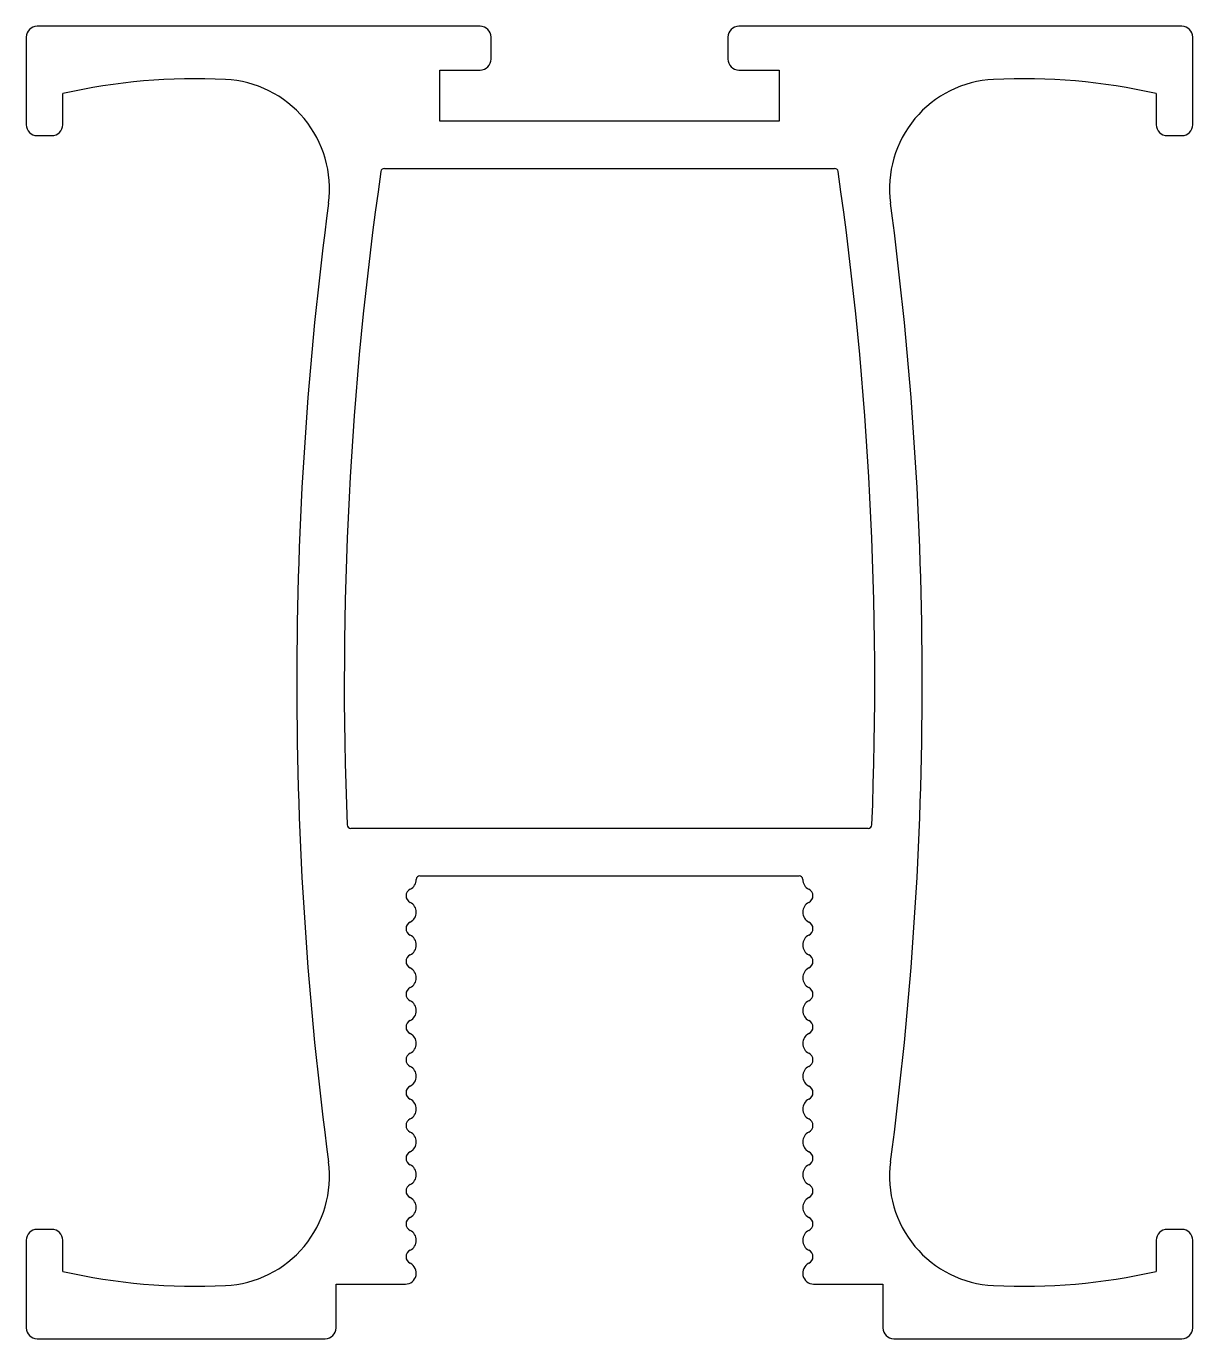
# Model space of a CAD drawing. Extents: x 1.9 to 33.9, y 2.1 to 38.1.
import ezdxf

# ---------------------------------------------------------------- set-up
doc = ezdxf.new("R2010")
doc.units = 0
doc.layers.get('0').update_dxf_attribs({"linetype": 'CONTINUOUS'})

msp = doc.modelspace()

# ---------------------------------------------------------------- linework, layer by layer
for p, q in [((14.318, 38.096), (2.168, 38.096)), ((33.568, 38.096), (21.418, 38.096)), ((1.868, 37.796), (1.868, 35.396)), ((14.618, 37.196), (14.618, 37.796)), ((21.118, 37.796), (21.118, 37.196)), ((33.868, 35.396), (33.868, 37.796)), ((13.218, 36.896), (14.318, 36.896)), ((13.218, 35.496), (13.218, 36.896)), ((21.418, 36.896), (22.518, 36.896)), ((22.518, 36.896), (22.518, 35.496)), ((2.868, 35.396), (2.868, 36.249)), ((32.868, 36.249), (32.868, 35.396)), ((22.518, 35.496), (13.218, 35.496)), ((2.168, 35.096), (2.568, 35.096)), ((33.168, 35.096), (33.568, 35.096)), ((11.695, 34.196), (24.04, 34.196)), ((24.966, 16.096), (10.77, 16.096)), ((12.668, 14.796), (23.068, 14.796)), ((2.568, 5.096), (2.168, 5.096)), ((33.568, 5.096), (33.168, 5.096)), ((1.868, 4.796), (1.868, 2.396)), ((2.868, 3.944), (2.868, 4.796)), ((32.868, 4.796), (32.868, 3.944)), ((33.868, 2.396), (33.868, 4.796)), ((10.368, 2.396), (10.368, 3.596)), ((10.368, 3.596), (12.268, 3.596)), ((23.468, 3.596), (25.368, 3.596)), ((25.368, 3.596), (25.368, 2.396)), ((2.168, 2.096), (10.068, 2.096)), ((25.668, 2.096), (33.568, 2.096))]:
    msp.add_line(p, q)
for centre, radius, start, end in [((2.168, 37.796), 0.3, 90, 180), ((14.318, 37.796), 0.3, 0, 90), ((21.418, 37.796), 0.3, 90, 180), ((33.568, 37.796), 0.3, 0, 90), ((14.318, 37.196), 0.3, 270, 360), ((21.418, 37.196), 0.3, 180, 270), ((6.524, 20.096), 16.561, 87.2035, 102.7555), ((7.186, 33.641), 3, 352.4123, 87.2035), ((28.55, 33.641), 3, 92.7965, 187.5877), ((29.211, 20.096), 16.561, 77.2445, 92.7965), ((2.168, 35.396), 0.3, 180, 270), ((2.568, 35.396), 0.3, 270, 0), ((33.168, 35.396), 0.3, 180, 270), ((33.568, 35.396), 0.3, 270, 360), ((108.868, 20.096), 98.276, 171.80159, 182.27666), ((11.695, 34.096), 0.1, 90, 171.8016), ((24.04, 34.096), 0.1, 8.1984, 90), ((-73.132, 20.096), 98.276, 357.72334, 8.19841), ((108.868, 20.096), 99.58, 172.41225, 187.58775), ((-73.132, 20.096), 99.58, 352.41225, 7.58775), ((10.77, 16.196), 0.1, 182.2767, 270), ((24.966, 16.196), 0.1, 270, 357.7233), ((12.668, 14.696), 0.1, 90, 180), ((23.068, 14.696), 0.1, 0, 90), ((12.486, 14.246), 0.2, 115.8419, 244.1581), ((12.268, 14.696), 0.3, 295.8419, 360), ((23.468, 14.696), 0.3, 180, 244.1581), ((23.25, 14.246), 0.2, 295.8419, 64.1581), ((12.268, 13.796), 0.3, 295.8419, 64.1581), ((23.468, 13.796), 0.3, 115.8419, 244.1581), ((12.486, 13.346), 0.2, 115.8419, 244.1581), ((23.25, 13.346), 0.2, 295.8419, 64.1581), ((12.268, 12.896), 0.3, 295.8419, 64.1581), ((23.468, 12.896), 0.3, 115.8419, 244.1581), ((12.486, 12.446), 0.2, 115.8419, 244.1581), ((23.25, 12.446), 0.2, 295.8419, 64.1581), ((12.268, 11.996), 0.3, 295.8419, 64.1581), ((23.468, 11.996), 0.3, 115.8419, 244.1581), ((12.486, 11.546), 0.2, 115.8419, 244.1581), ((23.25, 11.546), 0.2, 295.8419, 64.1581), ((12.268, 11.096), 0.3, 295.8419, 64.1581), ((23.468, 11.096), 0.3, 115.8419, 244.1581), ((12.486, 10.646), 0.2, 115.8419, 244.1581), ((23.25, 10.646), 0.2, 295.8419, 64.1581), ((12.268, 10.196), 0.3, 295.8419, 64.1581), ((23.468, 10.196), 0.3, 115.8419, 244.1581), ((12.486, 9.746), 0.2, 115.8419, 244.1581), ((23.25, 9.746), 0.2, 295.8419, 64.1581), ((12.268, 9.296), 0.3, 295.8419, 64.1581), ((23.468, 9.296), 0.3, 115.8419, 244.1581), ((12.486, 8.846), 0.2, 115.8419, 244.1581), ((23.25, 8.846), 0.2, 295.8419, 64.1581), ((12.268, 8.396), 0.3, 295.8419, 64.1581), ((23.468, 8.396), 0.3, 115.8419, 244.1581), ((12.486, 7.946), 0.2, 115.8419, 244.1581), ((23.25, 7.946), 0.2, 295.8419, 64.1581), ((12.268, 7.496), 0.3, 295.8419, 64.1581), ((23.468, 7.496), 0.3, 115.8419, 244.1581), ((12.486, 7.046), 0.2, 115.8419, 244.1581), ((23.25, 7.046), 0.2, 295.8419, 64.1581), ((7.186, 6.551), 3, 272.7965, 7.5877), ((12.268, 6.596), 0.3, 295.8419, 64.1581), ((23.468, 6.596), 0.3, 115.8419, 244.1581), ((28.55, 6.551), 3, 172.4123, 267.2035), ((12.486, 6.146), 0.2, 115.8419, 244.1581), ((23.25, 6.146), 0.2, 295.8419, 64.1581), ((12.268, 5.696), 0.3, 295.8419, 64.1581), ((23.468, 5.696), 0.3, 115.8419, 244.1581), ((12.486, 5.246), 0.2, 115.8419, 244.1581), ((23.25, 5.246), 0.2, 295.8419, 64.1581), ((2.168, 4.796), 0.3, 90, 180), ((2.568, 4.796), 0.3, 0, 90), ((12.268, 4.796), 0.3, 295.8419, 64.1581), ((23.468, 4.796), 0.3, 115.8419, 244.1581), ((33.168, 4.796), 0.3, 90, 180), ((33.568, 4.796), 0.3, 0, 90), ((12.486, 4.346), 0.2, 115.8419, 244.1581), ((23.25, 4.346), 0.2, 295.8419, 64.1581), ((12.268, 3.896), 0.3, 270, 64.1581), ((23.468, 3.896), 0.3, 115.8419, 270), ((6.524, 20.096), 16.561, 257.2445, 272.7965), ((29.211, 20.096), 16.561, 267.2035, 282.7555), ((2.168, 2.396), 0.3, 180, 270), ((10.068, 2.396), 0.3, 270, 0), ((25.668, 2.396), 0.3, 180, 270), ((33.568, 2.396), 0.3, 270, 360)]:
    msp.add_arc(centre, radius, start, end)

doc.saveas('drawing.dxf')
